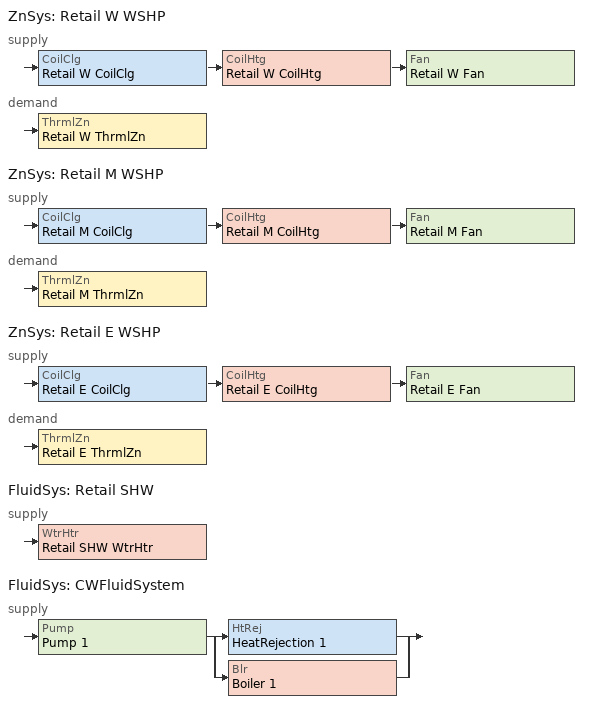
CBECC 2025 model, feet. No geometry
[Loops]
ZnSys 'Retail W WSHP'
 supply: CoilClg 'Retail W CoilClg' > CoilHtg 'Retail W CoilHtg' > Fan 'Retail W Fan'
 demand: ThrmlZn 'Retail W ThrmlZn'
ZnSys 'Retail M WSHP'
 supply: CoilClg 'Retail M CoilClg' > CoilHtg 'Retail M CoilHtg' > Fan 'Retail M Fan'
 demand: ThrmlZn 'Retail M ThrmlZn'
ZnSys 'Retail E WSHP'
 supply: CoilClg 'Retail E CoilClg' > CoilHtg 'Retail E CoilHtg' > Fan 'Retail E Fan'
 demand: ThrmlZn 'Retail E ThrmlZn'
FluidSys 'Retail SHW'
 supply: WtrHtr 'Retail SHW WtrHtr'
FluidSys 'CWFluidSystem'
 supply: Pump 'Pump 1' > split
  | HtRej 'HeatRejection 1'
  | Blr 'Boiler 1'
[Proj]
MF8 with Retail Flr1: GasType=NaturalGas; CliZn=ClimateZone12; ZipCode=95811; HVACAutoSizing=0; UseExcptDsgnModel=0; RunTitle=MF8 with Retail Flr1; AnalysisType=Title24Compliance; ResDwellUnits=1; DebugScreen=1
[ResProj]
2019 Prototype 7320ft2 Prop Elec: CALGreen=0; PVCompCredit=0; PVWDCSysSize=( 1, 0, 0, 0, 0 ); AllowExcessPVEDR=0; ReducedPVReq=0; BattMaxCap=0; BattGridHarmCredit=0; SimSpeedOption=Quick; SpecifyTargetDRtg=0; Address=1516 Ninth St; IsMultiFamily=1; CentralMFamLaundry=0; DfltMFamLaundryZn=Zone1; UseDefaultACH50=1; Status=New; IsVerified=0; ProjInclKitchen=1; InsulConsQuality=Yes; NumAddBedrooms=0; AllOrientations=0; HasGarage=0; TakeCntrlElecDHWSlrPVCred=0; IAQSupInletsAccessible=1; IAQHasFID=1; ApplRefrigZone[1]=Zone1; ApplWasherZone[1]=Zone1; ApplDryerZone[1]=Zone1; ApplCookZone[1]=Zone1; ApplDishZone[1]=Zone1; Appl_HaveRefrig[1]=1; Appl_HaveDish[1]=1; Appl_HaveCook[1]=1; Appl_HaveWasher[1]=1; Appl_HaveDryer[1]=1; CSERpt_ZnDataDump=0; CSERpt_HVACDescrip=0; CSERpt_ZnEnergy=0; CSERpt_HtPumpHtg=0; CSERpt_Mtr_All=0; CSERpt_Mtr_Elec=0; CSERpt_Mtr_NGas=0; CSERpt_Mtr_Othr=0; CSERpt_ZnEnergy_DD=0; CSERpt_Mtr_All_DD=0; CSERpt_Mtr_Elec_DD=0; CSERpt_Mtr_NGas_DD=0; CSERpt_Mtr_Othr_DD=0; CSERpt_ZnEnergy_CD=0; CSERpt_Mtr_All_CD=0; CSERpt_Mtr_Elec_CD=0; CSERpt_Mtr_NGas_CD=0; CSERpt_Mtr_Othr_CD=0; CSERpt_ZnEnergy_HD=0; CSERpt_Mtr_All_HD=0; CSERpt_Mtr_Elec_HD=0; CSERpt_Mtr_NGas_HD=0; CSERpt_Mtr_Othr_HD=0
[Bldg]
Building: TotStoryCnt=3; AboveGrdStoryCnt=3
[ResZnGrp]
Name | Z | FlrToFlrHgt | FlrToCeilingHgt
ResZn Group F1 | 12 | 10 | 9
ResZn Group F2 | 22 | 10 | 9
ResZn Group Attic | 32
[ResZn] Type=Conditioned; Status=New; HVACSysStatus=New; DHWSys1Status=New; FloorArea=3660; CeilingHeight=9; FloorHeight=10; WinHeadHeight=6.7; NumStories=1
Name | Bottom
Zone1 | 12.7
Zone2 | 22.7
[ResExtWall] Status=New; Construction=Exterior Wall Cons; Tilt=90; Absorptivity=0.5
Name | Orientation | OrientationValue | Area
Zone1WallFront; Zone2WallFront | Front | 0 | 1037
Zone1WallLeft; Zone2WallLeft | Left | 90 | 255
Zone1WallBack; Zone2WallBack | Back | 180 | 1037
Zone1WallRight; Zone2WallRight | Right | 270 | 255
[ResWin] Status=New; SpecMethod=Window Dimensions (required for fins/overhangs); Height=5; Width=3; NFRCUfactor=0.3; NFRCSHGC=0.23; UfactorSHGCSource=NFRC; ExteriorShade=Insect Screen (default); exHeight=5; exWidth=3; exNFRCUfactor=0.3; exNFRCSHGC=0.23; exUfactorSHGCSource=NFRC; exExteriorShade=Insect Screen (default); ModelFinsOverhang=0; OverhangDepth=1; OverhangDistUp=1.33; OverhangExL=3; OverhangExR=3; OverhangFlap=0.4; exOverhangDepth=1; exOverhangDistUp=1.33; exOverhangExL=3; exOverhangExR=3; exOverhangFlap=0.4; LeftFinDepth=0; LeftFinBotUp=0; exLeftFinDepth=0; exLeftFinBotUp=0; RightFinDepth=0; RightFinTopUp=0; RightFinDistR=0; RightFinBotUp=0; exRightFinDepth=0; exRightFinTopUp=0; exRightFinDistR=0; exRightFinBotUp=0
Name | Multiplier | exMultiplier | LeftFinTopUp | LeftFinDistL | exLeftFinTopUp | exLeftFinDistL
Zone1WinFront; Zone1WinBack; Zone2WinFront | 10.98 | 10.98 | 0 | 0 | 0 | 0
Zone1WinLeft; Zone1WinRight; Zone2WinLeft | 2.7 | 2.7 | 0 | 0 | 0 | 0
Zone2WinBack | 10.98 | 10.98 | 1.33 | 1 | 1.33 | 1
Zone2WinRight | 2.7 | 2.7 | 1.33 | 1 | 1.33 | 1
[ResDr] Status=New; Area=80; Ufactor=0.2; exUfactor=0.2
Zone1DoorFront; Zone2DoorFront
[DwellUnit] Count=2
Name | DwellUnitTypeRef | CondFlrArea | WasherZoneRef | DryerZoneRef
OneBedroomDownstairsZone1 | OneBedroom | 750 | Zone1 | Zone1
TwoBedroomDownstairsZone1 | TwoBedroom | 1080 | Zone1 | Zone1
OneBedroomUpstairsZone1 | OneBedroom | 750 | Zone2 | Zone2
TwoBedroomUpstairsZone1 | TwoBedroom | 1080 | Zone2 | Zone2
[ResIntFlr] Status=New; Construction=Interior Floor; IsPartySurface=1; OtherSideModeled=1
Name | Area | FloorZ | Outside
Zone1ToRtlW | 1120 | 12.7 | Retail W
Zone1ToRtlM | 980 | 12.7 | Retail middle
Zone1ToRtlE | 1120 | 12.7 | Retal E
Zone2ToZone1InteriorFloor | 3660 | 22.7 | Zone1
[ResCeilingBelowAttic]
Zone2ToAtticCeiling: Status=New; Area=3660; Construction=Ceiling Below Attic Cons; AtticZone=Attic
[ResAttic]
Attic: Type=Ventilated; Status=New; RoofRise=5; Construction=Attic Roof Cons; RoofSolReflect=0.2; RoofEmiss=0.75
[Story]
Retail Story: Z=0; FlrToFlrHgt=13; FlrToCeilingHgt=12
[Spc] Story=Retail Story; SpcFunc=Retail Sales Area (Retail Merchandise Sales); SHWFluidSegRef=Retail SHW PrmSup
Name | ThrmlZnRef | Area
Retail W | Retail W ThrmlZn | 1120
Retail middle | Retail M ThrmlZn | 980
Retal E | Retail E ThrmlZn | 1120
[ThrmlZn]
Name | PriAirCondgSysRef[1] | VentSysRef
Retail W ThrmlZn | Retail W WSHP | Retail W WSHP
Retail M ThrmlZn | Retail M WSHP
Retail E ThrmlZn | Retail E WSHP
[ZnSys] Type=WSHP
Retail W WSHP; Retail M WSHP; Retail E WSHP
[CoilClg] Type=DirectExpansion; FluidSegInRef=SupFluidSegment; FluidSegOutRef=RetFluidSegment
Name | Sys
Retail W CoilClg | Retail W WSHP
Retail M CoilClg | Retail M WSHP
Retail E CoilClg | Retail E WSHP
[CoilHtg] Type=HeatPump; FluidSegInRef=SupFluidSegment; FluidSegOutRef=RetFluidSegment
Name | Sys
Retail W CoilHtg | Retail W WSHP
Retail M CoilHtg | Retail M WSHP
Retail E CoilHtg | Retail E WSHP
[Fan]
Name | Sys
Retail W Fan | Retail W WSHP
Retail M Fan | Retail M WSHP
Retail E Fan | Retail E WSHP
[PVArray]
PV Array: DCSysSize=16
[FluidSys]
Name | Type
Retail SHW | ServiceHotWater
CWFluidSystem | CondenserWater
[FluidSeg]
Name | Sys | Type | Src
Retail SHW PrmSup | Retail SHW | PrimarySupply
Retail SHW Makeup | Retail SHW | MakeupFluid | MunicipalWater
SupFluidSegment | CWFluidSystem | PrimarySupply
RetFluidSegment | CWFluidSystem | PrimaryReturn
[WtrHtr]
Retail SHW WtrHtr: Sys=Retail SHW; FluidSegOutRef=Retail SHW PrmSup; FluidSegMakeupRef=Retail SHW Makeup
[Pump]
Pump 1: Sys=CWFluidSystem
[HtRej]
HeatRejection 1: Sys=CWFluidSystem; FluidSegInRef=RetFluidSegment; FluidSegOutRef=SupFluidSegment; CapRtd=210000
[Blr]
Boiler 1: Sys=CWFluidSystem; Type=HotWater; FuelSrc=Gas; FluidSegInRef=RetFluidSegment; FluidSegOutRef=SupFluidSegment; CapRtd=115000; ThrmlEff=0.84
[ResConsAssm] RoofDeckLayer=Wood Siding/sheathing/decking; FloorSurfaceLayer=Carpeted; FloorDeckLayer=Wood Siding/sheathing/decking; OtherSideFinishLayer=Gypsum Board; RaisedHeelTruss=0; RaisedHeelTrussHeight=3.5
Name | CanAssignTo | Type | RoofingLayer | InsideFinishLayer | CavityLayer | FrameLayer | SheathInsulLayerRVal | WallExtFinishLayer | RadiantBarrier | RoofingType | CavInsulOverFrame | FlrExtConditions
Exterior Wall Cons | Exterior Walls | Wood Framed Wall | Light Roof (Asphalt Shingle) | Gypsum Board | R 21 | 2x6 @ 16 in. O.C. | 4 | Synthetic Stucco | 0 | all others
Ceiling Below Attic Cons | Ceilings (below attic) | Wood Framed Ceiling | Light Roof (Asphalt Shingle) | Gypsum Board | R 38 | 2x4 Bottom Chord of Truss @ 24 in. O.C. |  |  | 0 | all others
Interior Floor Cons; Interior Floor | Interior Floors | Wood Framed Floor | Light Roof (Asphalt Shingle) | Gypsum Board |  | 2x12 @ 16 in. O.C. |  |  | 0 | all others
Attic Roof Cons | Attic Roofs | Wood Framed Ceiling | 10 PSF (RoofTileAirGap) |  |  | 2x4 @ 24 in. O.C. |  |  | 1 | Steep Slope Roof tile, metal tile, or wood shakes | 0
Garage Attic Roof Cons | Attic Roofs | Wood Framed Ceiling | 10 PSF (RoofTileAirGap) |  |  | 2x4 @ 24 in. O.C. |  |  | 0 | Steep Slope Roof tile, metal tile, or wood shakes | 0
Ext Floor Cons | Exterior Floors | Wood Framed Floor | Light Roof (Asphalt Shingle) | Gypsum Board | R 19 in 5-1/2 in. cavity (R-18) | 2x4 @ 16 in. O.C. |  |  | 0 | all others |  | Exterior
Garage Ext Wall Cons | Exterior Walls | Wood Framed Wall | Light Roof (Asphalt Shingle) | Gypsum Board |  | 2x4 @ 16 in. O.C. |  | 3 Coat Stucco | 0 | all others
Garage Ceiling Below Attic Cons | Ceilings (below attic) | Wood Framed Ceiling | Light Roof (Asphalt Shingle) | Gypsum Board |  | 2x4 Bottom Chord of Truss @ 24 in. O.C. |  |  | 0 | all others
R19 IntFloor Cons | Interior Floors | Wood Framed Floor | Light Roof (Asphalt Shingle) | Gypsum Board | R 19 in 5-1/2 in. cavity (R-18) | 2x6 @ 16 in. O.C. |  |  | 0 | all others
IntWall Cons | Interior Walls | Wood Framed Wall | Light Roof (Asphalt Shingle) | Gypsum Board | R 21 | 2x6 @ 16 in. O.C. |  |  | 0 | all others
[ResMat]
Name | Density | SpecHeat | Conductivity | ConductivityCT | RValPerInch | Thickness | ConductivityQII
SoftWood | 35 | 0.39 | 0.08167 | 0.0012 | 1.0204
Steel | 489 | 0.12 | 26.2 |  | 0.00318
SIPSskin | 41 | 0.45 | 0.06127 | 0.0012 | 1.36 | 0.4375
Ceiling Insul | 1.5 | 0.2 |  | 0.00418
Other Insul | 1.5 | 0.2 |  | 0.0032537
Gypsum Board | 40 | 0.27 | 0.09167 | 0.0001217 | 0.9091 | 0.5
Insul-R4-D1.5-SH0.35-C0.02083 | 1.5 | 0.35 | 0.0208325 | 0.00175 |  | 1 | 0.0208325
Synthetic Stucco | 58 | 0.2 | 0.2 |  | 0.5333 | 0.375
Carpet | 12.3 | 0.34 | 0.02 |  | 4.1667 | 0.5
Wood layer | 41 | 0.45 | 0.06127 | 0.0012 | 1.36 | 0.5
TileGap | 0.075 | 0.24 | 0.07353 |  | 1.1333 | 0.75
10 PSF Roof | 120 | 0.2 | 1 |  | 0.0833 | 1
VertWallCavity | 0.075 | 0.24 | 0.314 | 0.00397 | 1.1333 | 3.5
3 Coat Stucco | 116 | 0.2 | 0.4167 |  | 0.2686 | 0.875
Ins-R21-D1.5-SH0.2-C0.02183 | 1.5 | 0.2 | 0.0218254 | 0.0032537 |  |  | 0.0218254
Ins-R9.1-D1.5-SH0.2-C0.03205 | 1.5 | 0.2 | 0.0320513 | 0.00418 |  |  | 0.0320513
Ins-R13-D1.5-SH0.2-C0.02244 | 1.5 | 0.2 | 0.0224376 | 0.0032537 |  |  | 0.0224376
FrameGap | 0 | 0 | 200 |  | 0.000417
Ins-R18-D1.5-SH0.2-C0.0162 | 1.5 | 0.2 | 0.0162037 | 0.0032537 |  |  | 0.0162037
Ins-R18-D1.5-SH0.2-C0.02546 | 1.5 | 0.2 | 0.025463 | 0.0032537 |  |  | 0.025463
[DwellUnitType] WasherOption=In-Unit; DryerOption=In-Unit; DryerFuel=Electricity; CookFuel=Electricity; IAQSupInletsAccessible=1; IAQHasFID=1; IAQOption=Default Minimum Balanced IAQ Fan; IAQFanCnt=( 1, 1, 1, 1 ); HVACSysType=Central Heating and Cooling System; NumCentralEquipTypes=1; HVACCentralRef[1]=Res WSHP System; CentralEquipCount[1]=1; HVACFanRef=HVACFan; HVACDistRef=AirDistributionSystem; NumDHWSysTypes=1; DHWSysRef[1]=DHWHeatpump; TotShowersServed[1]=1; TotBathsServed[1]=1; CompactDistrib=not compact; CDSpecFixDists=0; ServesAsDHWHtr=0; DHWSystemType=Standard; DHWAmbientCond=Unconditioned
Name | NumBedrooms | CondFlrArea | IAQFanRef[1]
OneBedroom | 1 | 750 | IAQFan1
TwoBedroom | 2 | 1080 | IAQFan2
[ResHVACSys]
HVACHeatpump: Type=Heat Pump Heating and Cooling System; Status=New; CFIClVentFlow=0; CFIClVentPwr=0; NumHeatSystemTypes=0; HeatDucted=1; NumCoolSystemTypes=0; CoolDucted=1; NumHtPumpSystemTypes=1; HtPumpSystemCount[1]=1; HtPumpSystem[1]=HeatpumpSystem; HtPumpDucted=1; ServesAsDHWHtr=0; DHWTankVolume=50; DHWIntInsulRVal=0; DHWExtInsulRVal=0; DHWAmbientCond=Unconditioned; DistribSystem=AirDistributionSystem; Fan=HVACFan
[ResHtgSys]
HeatingComponent: Type=CntrlFurnace - Fuel-fired central furnace; AFUE=80; AutoSize=1
[ResClgSys]
CoolingComponent: Type=SplitAirCond - Split air conditioning system; EffMetric=SEER/EER; SEER=14; EER=11.7; ACCharge=Verified; RefrigerantType=R410A; AutoSize=1; UseEERinAnalysis=1; IsZonal=0
[ResHtPumpSys]
HeatpumpSystem: Type=SplitHeatPump - Ducted central split heat pump; EffMetric=HSPF2/SEER2/EER2; HSPF=8.2; AutoSize=1; SEER=14; EER=11.7; CFMperTon=350; ACCharge=Verified; RefrigerantType=R410A; ClSizingFactor=1.1; IsMultiSpeed=0; IsZonal=0; UseEERinAnalysis=1; BackupOption=Electric Resistance; IsDualFuel=0; VCHPDucts=Unducted
[ResCentralHtgClgSys]
Res WSHP System: Type=Water source heat pump; CWFluidSegInRef=SupFluidSegment; CWFluidSegOutRef=RetFluidSegment
[ResDistSys]
AirDistributionSystem: Type=Ducts located entirely in conditioned space; Status=New; DefaultSystem=1; HasBypassDuct=0; IsLessThanFortyFt=0
[ResFanSys] Type=Single Speed Fan; DefaultSystem=0
Name | WperCFMCool
HVACFan-Furnace | 0.45
HVACFan | 0.1
[ResIAQFan] WperCFMIAQ=0.25; IAQFanType=Balanced; IncludesRecov=0; SensRecovEff=0; AdjSensRecovEff=0; SetPerfByHVIInterp=0
Name | IAQCFM
IAQFan1 | 37.5
IAQFan2 | 54.9
[ResDHWSys]
DHWHeatpump: SystemType=Standard; CentralRecircType=Central with Recirculation; CentralDHWType=HPWH; UseMaxDurNumHtrs=0; CHPWHSysDescrip=Single Pass Primary; CHPWHIntegPkgType=Residential (NEEA rated) Product; CHPWHCompType=Sanden GS3-45HPA-US (4kW cap @ 40F); CHPWHAutosize=0; CHPWHNumComp=2; CHPWHTotTankVol=160; CHPWHTankCount=1; CHPWHTankRVal=16; CHPWHTankLoc=Outside; CHPWHSrcAirLoc=Outside; CHPWHLoopTankConfig=None (return to Primary); CHPWHLoopTankType=Electric Resistance; CHPWHLoopTankVol=80; HeaterMult[1]=2; RecircPumpPwr=10; LoopPipeInsulThk[1]=2; RecircPipeLoc[1]=Semi-Conditioned; LoopHeater=DHW Loop Tank Heater 1; TotShowersServed=1; TotBathsServed=1; DemRespControl=Basic
[ResDWHRSys] Type=Vertical; CSARatedEff=50
Drain Water Heat Recovery System 1; Drain Water Heat Recovery System 2
[ResWtrHtr] ExtInsulRVal=0; AmbientCond=Unconditioned; HasElecMiniTank=0; ElecMiniTankPower=0
Name | HeaterElementType | TankType | HPWHCategory | EnergyFactor | TankVolume | IntInsulRVal | StandbyLossFrac | RecovEff | HPWHBrand | HPWHModel | TankOutside | ASHPTSrcOutside | NonStdTankVolume | RatedFlow
Gas | Gas | Boiler | Non-UEF Rated (existing only) | 0.8 | 150 | 12 | 750 | 70
Heatpump | Heat Pump | Small Storage | Residential (NEEA rated) Product | 0.59 |  | 0 |  |  | SANCO2 | GS3-45HPA-US & SAN-83SSAQA (83 gal) | 1 | 1 | 275
Electric | Electric Resistance | Consumer Instantaneous (UEF) | Non-UEF Rated (existing only) | 0.92 | 0 | 0 |  | 99 |  |  |  |  |  | 2
[ResLpTankHtr]
DHW Loop Tank Heater 1: whResHtPwr=4500; whVol=80; TankOutside=1
